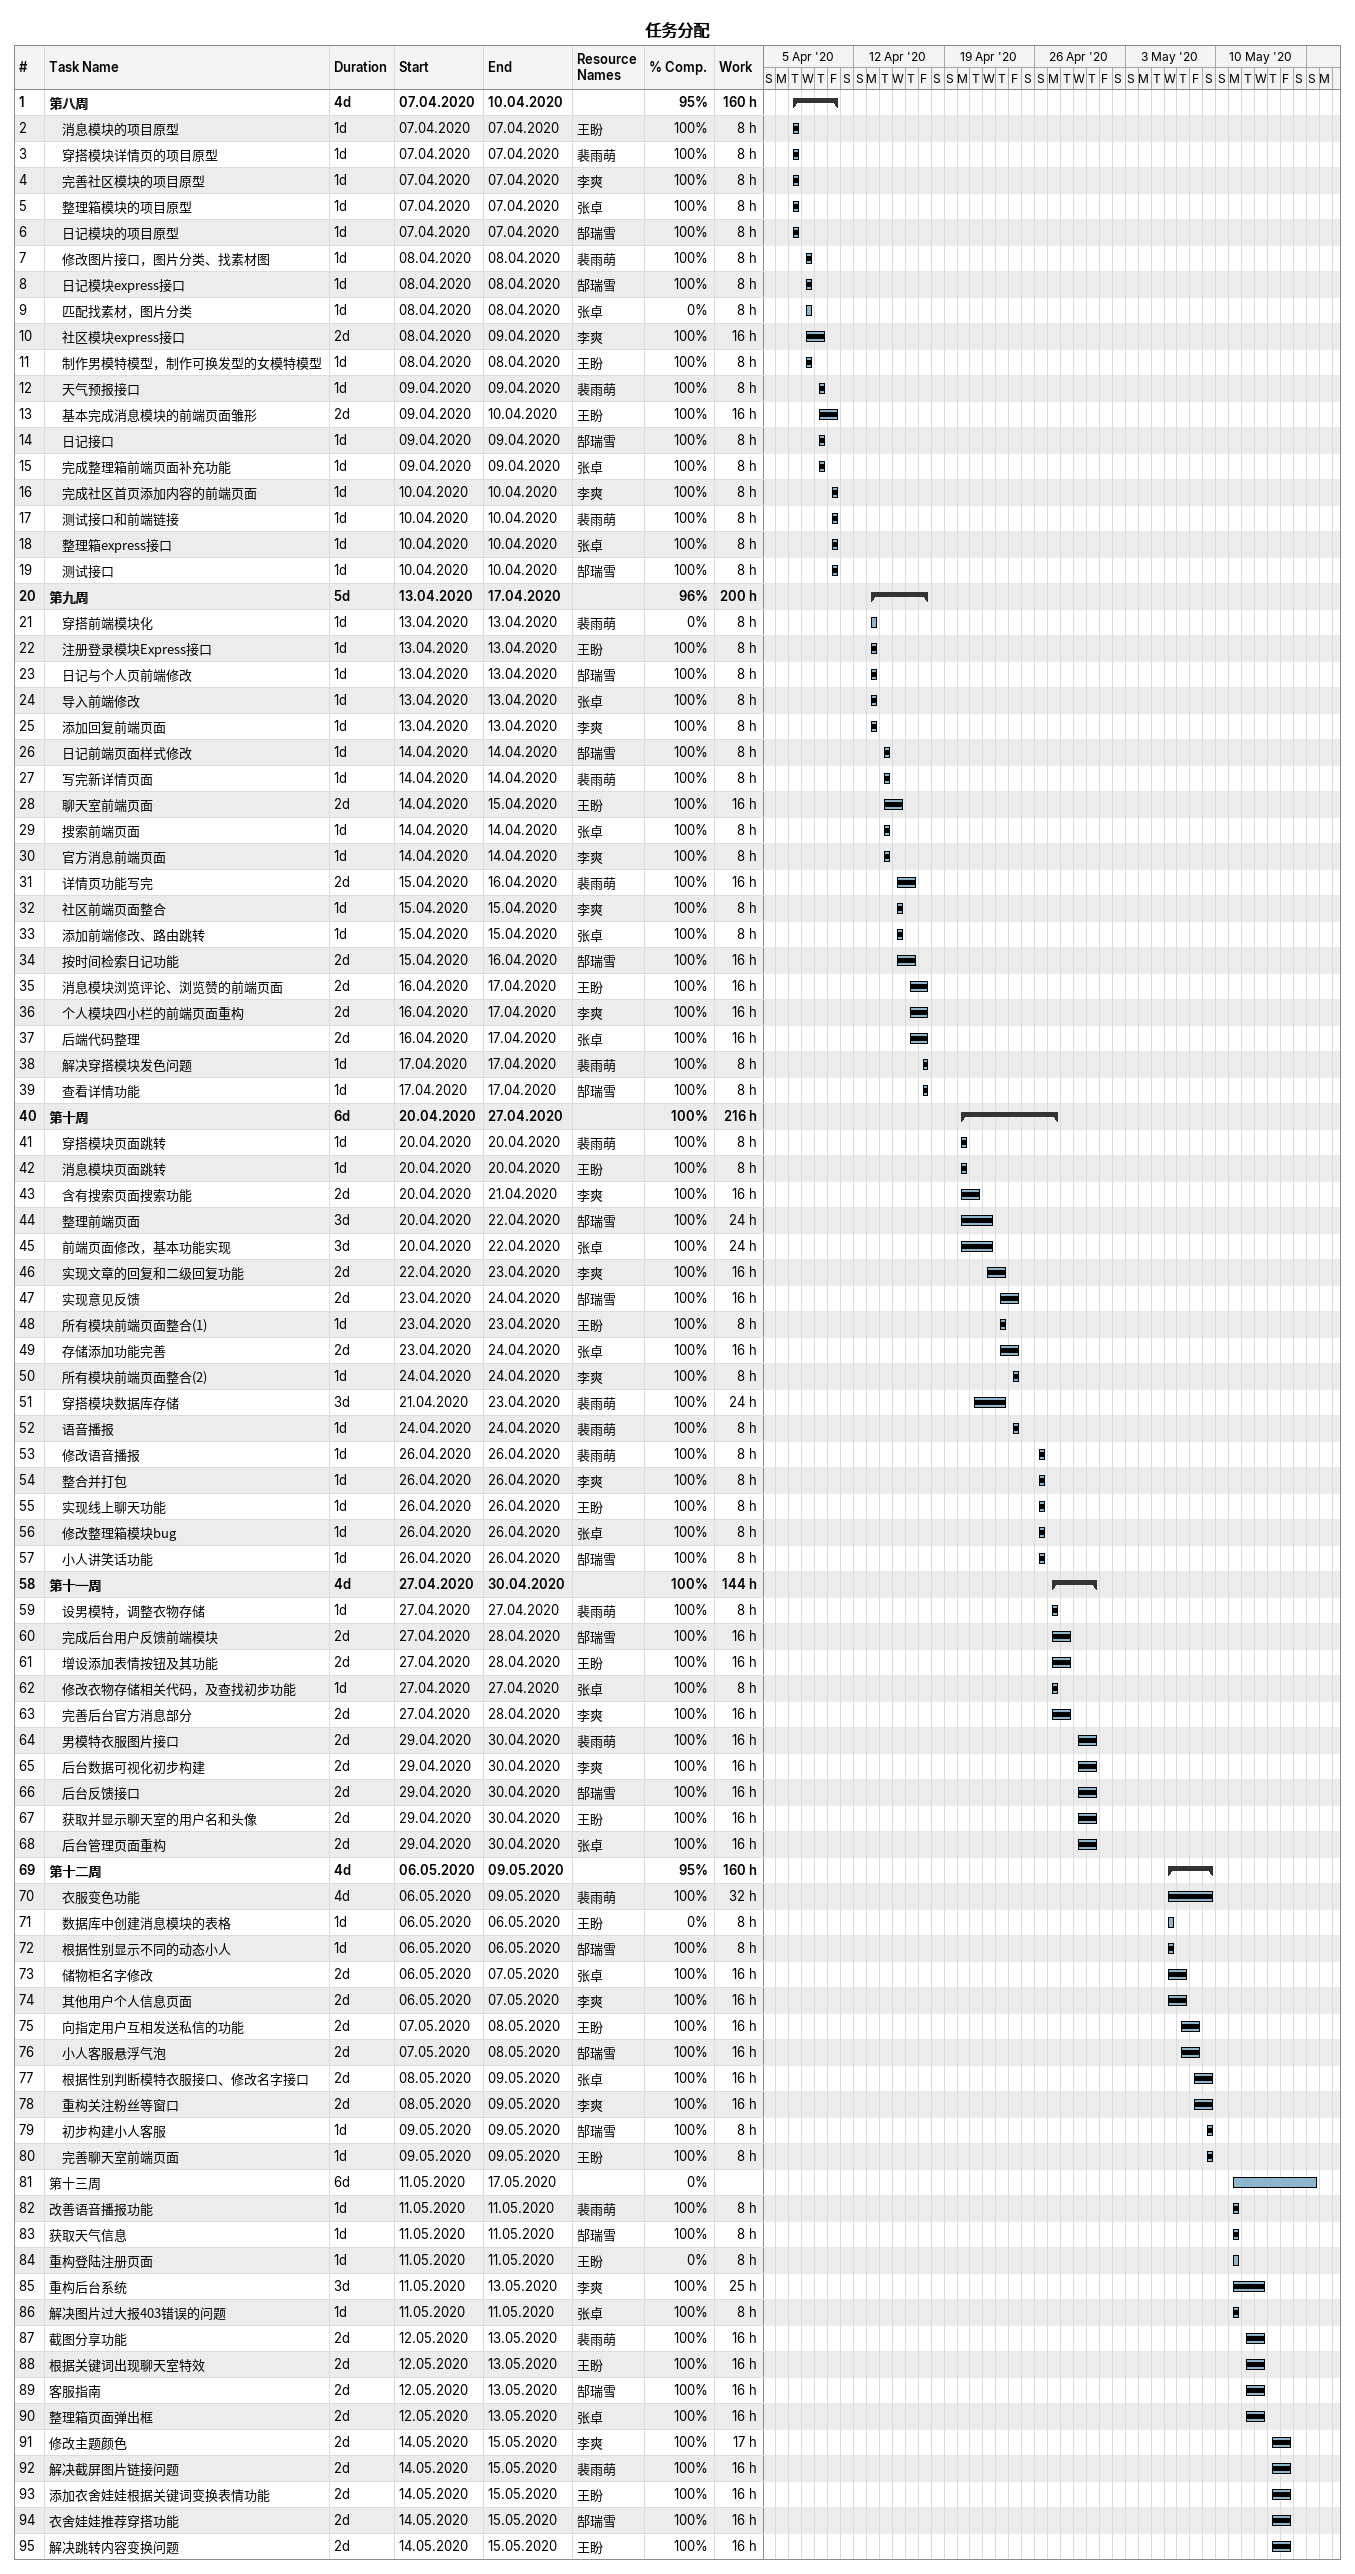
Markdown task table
任务分配

| ID | Level | Task | Duration | Start | Finish | Resources | % complete | Work (h) |
|---|---|---|---|---|---|---|---|---|
| 1 | 1 | **第八周** | 4d | 2020-04-07 | 2020-04-10 |  | 95 | 160 |
| 2 | 2 | 消息模块的项目原型 | 1d | 2020-04-07 | 2020-04-07 | 王盼 | 100 | 8 |
| 3 | 2 | 穿搭模块详情页的项目原型 | 1d | 2020-04-07 | 2020-04-07 | 裴雨萌 | 100 | 8 |
| 4 | 2 | 完善社区模块的项目原型 | 1d | 2020-04-07 | 2020-04-07 | 李爽 | 100 | 8 |
| 5 | 2 | 整理箱模块的项目原型 | 1d | 2020-04-07 | 2020-04-07 | 张卓 | 100 | 8 |
| 6 | 2 | 日记模块的项目原型 | 1d | 2020-04-07 | 2020-04-07 | 郜瑞雪 | 100 | 8 |
| 7 | 2 | 修改图片接口，图片分类、找素材图 | 1d | 2020-04-08 | 2020-04-08 | 裴雨萌 | 100 | 8 |
| 8 | 2 | 日记模块express接口 | 1d | 2020-04-08 | 2020-04-08 | 郜瑞雪 | 100 | 8 |
| 9 | 2 | 匹配找素材，图片分类 | 1d | 2020-04-08 | 2020-04-08 | 张卓 | 0 | 8 |
| 10 | 2 | 社区模块express接口 | 2d | 2020-04-08 | 2020-04-09 | 李爽 | 100 | 16 |
| 11 | 2 | 制作男模特模型，制作可换发型的女模特模型 | 1d | 2020-04-08 | 2020-04-08 | 王盼 | 100 | 8 |
| 12 | 2 | 天气预报接口 | 1d | 2020-04-09 | 2020-04-09 | 裴雨萌 | 100 | 8 |
| 13 | 2 | 基本完成消息模块的前端页面雏形 | 2d | 2020-04-09 | 2020-04-10 | 王盼 | 100 | 16 |
| 14 | 2 | 日记接口 | 1d | 2020-04-09 | 2020-04-09 | 郜瑞雪 | 100 | 8 |
| 15 | 2 | 完成整理箱前端页面补充功能 | 1d | 2020-04-09 | 2020-04-09 | 张卓 | 100 | 8 |
| 16 | 2 | 完成社区首页添加内容的前端页面 | 1d | 2020-04-10 | 2020-04-10 | 李爽 | 100 | 8 |
| 17 | 2 | 测试接口和前端链接 | 1d | 2020-04-10 | 2020-04-10 | 裴雨萌 | 100 | 8 |
| 18 | 2 | 整理箱express接口 | 1d | 2020-04-10 | 2020-04-10 | 张卓 | 100 | 8 |
| 19 | 2 | 测试接口 | 1d | 2020-04-10 | 2020-04-10 | 郜瑞雪 | 100 | 8 |
| 20 | 1 | **第九周** | 5d | 2020-04-13 | 2020-04-17 |  | 96 | 200 |
| 21 | 2 | 穿搭前端模块化 | 1d | 2020-04-13 | 2020-04-13 | 裴雨萌 | 0 | 8 |
| 22 | 2 | 注册登录模块Express接口 | 1d | 2020-04-13 | 2020-04-13 | 王盼 | 100 | 8 |
| 23 | 2 | 日记与个人页前端修改 | 1d | 2020-04-13 | 2020-04-13 | 郜瑞雪 | 100 | 8 |
| 24 | 2 | 导入前端修改 | 1d | 2020-04-13 | 2020-04-13 | 张卓 | 100 | 8 |
| 25 | 2 | 添加回复前端页面 | 1d | 2020-04-13 | 2020-04-13 | 李爽 | 100 | 8 |
| 26 | 2 | 日记前端页面样式修改 | 1d | 2020-04-14 | 2020-04-14 | 郜瑞雪 | 100 | 8 |
| 27 | 2 | 写完新详情页面 | 1d | 2020-04-14 | 2020-04-14 | 裴雨萌 | 100 | 8 |
| 28 | 2 | 聊天室前端页面 | 2d | 2020-04-14 | 2020-04-15 | 王盼 | 100 | 16 |
| 29 | 2 | 搜索前端页面 | 1d | 2020-04-14 | 2020-04-14 | 张卓 | 100 | 8 |
| 30 | 2 | 官方消息前端页面 | 1d | 2020-04-14 | 2020-04-14 | 李爽 | 100 | 8 |
| 31 | 2 | 详情页功能写完 | 2d | 2020-04-15 | 2020-04-16 | 裴雨萌 | 100 | 16 |
| 32 | 2 | 社区前端页面整合 | 1d | 2020-04-15 | 2020-04-15 | 李爽 | 100 | 8 |
| 33 | 2 | 添加前端修改、路由跳转 | 1d | 2020-04-15 | 2020-04-15 | 张卓 | 100 | 8 |
| 34 | 2 | 按时间检索日记功能 | 2d | 2020-04-15 | 2020-04-16 | 郜瑞雪 | 100 | 16 |
| 35 | 2 | 消息模块浏览评论、浏览赞的前端页面 | 2d | 2020-04-16 | 2020-04-17 | 王盼 | 100 | 16 |
| 36 | 2 | 个人模块四小栏的前端页面重构 | 2d | 2020-04-16 | 2020-04-17 | 李爽 | 100 | 16 |
| 37 | 2 | 后端代码整理 | 2d | 2020-04-16 | 2020-04-17 | 张卓 | 100 | 16 |
| 38 | 2 | 解决穿搭模块发色问题 | 1d | 2020-04-17 | 2020-04-17 | 裴雨萌 | 100 | 8 |
| 39 | 2 | 查看详情功能 | 1d | 2020-04-17 | 2020-04-17 | 郜瑞雪 | 100 | 8 |
| 40 | 1 | **第十周** | 6d | 2020-04-20 | 2020-04-27 |  | 100 | 216 |
| 41 | 2 | 穿搭模块页面跳转 | 1d | 2020-04-20 | 2020-04-20 | 裴雨萌 | 100 | 8 |
| 42 | 2 | 消息模块页面跳转 | 1d | 2020-04-20 | 2020-04-20 | 王盼 | 100 | 8 |
| 43 | 2 | 含有搜索页面搜索功能 | 2d | 2020-04-20 | 2020-04-21 | 李爽 | 100 | 16 |
| 44 | 2 | 整理前端页面 | 3d | 2020-04-20 | 2020-04-22 | 郜瑞雪 | 100 | 24 |
| 45 | 2 | 前端页面修改，基本功能实现 | 3d | 2020-04-20 | 2020-04-22 | 张卓 | 100 | 24 |
| 46 | 2 | 实现文章的回复和二级回复功能 | 2d | 2020-04-22 | 2020-04-23 | 李爽 | 100 | 16 |
| 47 | 2 | 实现意见反馈 | 2d | 2020-04-23 | 2020-04-24 | 郜瑞雪 | 100 | 16 |
| 48 | 2 | 所有模块前端页面整合(1) | 1d | 2020-04-23 | 2020-04-23 | 王盼 | 100 | 8 |
| 49 | 2 | 存储添加功能完善 | 2d | 2020-04-23 | 2020-04-24 | 张卓 | 100 | 16 |
| 50 | 2 | 所有模块前端页面整合(2) | 1d | 2020-04-24 | 2020-04-24 | 李爽 | 100 | 8 |
| 51 | 2 | 穿搭模块数据库存储 | 3d | 2020-04-21 | 2020-04-23 | 裴雨萌 | 100 | 24 |
| 52 | 2 | 语音播报 | 1d | 2020-04-24 | 2020-04-24 | 裴雨萌 | 100 | 8 |
| 53 | 2 | 修改语音播报 | 1d | 2020-04-26 | 2020-04-26 | 裴雨萌 | 100 | 8 |
| 54 | 2 | 整合并打包 | 1d | 2020-04-26 | 2020-04-26 | 李爽 | 100 | 8 |
| 55 | 2 | 实现线上聊天功能 | 1d | 2020-04-26 | 2020-04-26 | 王盼 | 100 | 8 |
| 56 | 2 | 修改整理箱模块bug | 1d | 2020-04-26 | 2020-04-26 | 张卓 | 100 | 8 |
| 57 | 2 | 小人讲笑话功能 | 1d | 2020-04-26 | 2020-04-26 | 郜瑞雪 | 100 | 8 |
| 58 | 1 | **第十一周** | 4d | 2020-04-27 | 2020-04-30 |  | 100 | 144 |
| 59 | 2 | 设男模特，调整衣物存储 | 1d | 2020-04-27 | 2020-04-27 | 裴雨萌 | 100 | 8 |
| 60 | 2 | 完成后台用户反馈前端模块 | 2d | 2020-04-27 | 2020-04-28 | 郜瑞雪 | 100 | 16 |
| 61 | 2 | 增设添加表情按钮及其功能 | 2d | 2020-04-27 | 2020-04-28 | 王盼 | 100 | 16 |
| 62 | 2 | 修改衣物存储相关代码，及查找初步功能 | 1d | 2020-04-27 | 2020-04-27 | 张卓 | 100 | 8 |
| 63 | 2 | 完善后台官方消息部分 | 2d | 2020-04-27 | 2020-04-28 | 李爽 | 100 | 16 |
| 64 | 2 | 男模特衣服图片接口 | 2d | 2020-04-29 | 2020-04-30 | 裴雨萌 | 100 | 16 |
| 65 | 2 | 后台数据可视化初步构建 | 2d | 2020-04-29 | 2020-04-30 | 李爽 | 100 | 16 |
| 66 | 2 | 后台反馈接口 | 2d | 2020-04-29 | 2020-04-30 | 郜瑞雪 | 100 | 16 |
| 67 | 2 | 获取并显示聊天室的用户名和头像 | 2d | 2020-04-29 | 2020-04-30 | 王盼 | 100 | 16 |
| 68 | 2 | 后台管理页面重构 | 2d | 2020-04-29 | 2020-04-30 | 张卓 | 100 | 16 |
| 69 | 1 | **第十二周** | 4d | 2020-05-06 | 2020-05-09 |  | 95 | 160 |
| 70 | 2 | 衣服变色功能 | 4d | 2020-05-06 | 2020-05-09 | 裴雨萌 | 100 | 32 |
| 71 | 2 | 数据库中创建消息模块的表格 | 1d | 2020-05-06 | 2020-05-06 | 王盼 | 0 | 8 |
| 72 | 2 | 根据性别显示不同的动态小人 | 1d | 2020-05-06 | 2020-05-06 | 郜瑞雪 | 100 | 8 |
| 73 | 2 | 储物柜名字修改 | 2d | 2020-05-06 | 2020-05-07 | 张卓 | 100 | 16 |
| 74 | 2 | 其他用户个人信息页面 | 2d | 2020-05-06 | 2020-05-07 | 李爽 | 100 | 16 |
| 75 | 2 | 向指定用户互相发送私信的功能 | 2d | 2020-05-07 | 2020-05-08 | 王盼 | 100 | 16 |
| 76 | 2 | 小人客服悬浮气泡 | 2d | 2020-05-07 | 2020-05-08 | 郜瑞雪 | 100 | 16 |
| 77 | 2 | 根据性别判断模特衣服接口、修改名字接口 | 2d | 2020-05-08 | 2020-05-09 | 张卓 | 100 | 16 |
| 78 | 2 | 重构关注粉丝等窗口 | 2d | 2020-05-08 | 2020-05-09 | 李爽 | 100 | 16 |
| 79 | 2 | 初步构建小人客服 | 1d | 2020-05-09 | 2020-05-09 | 郜瑞雪 | 100 | 8 |
| 80 | 2 | 完善聊天室前端页面 | 1d | 2020-05-09 | 2020-05-09 | 王盼 | 100 | 8 |
| 81 | 1 | 第十三周 | 6d | 2020-05-11 | 2020-05-17 |  | 0 |  |
| 82 | 1 | 改善语音播报功能 | 1d | 2020-05-11 | 2020-05-11 | 裴雨萌 | 100 | 8 |
| 83 | 1 | 获取天气信息 | 1d | 2020-05-11 | 2020-05-11 | 郜瑞雪 | 100 | 8 |
| 84 | 1 | 重构登陆注册页面 | 1d | 2020-05-11 | 2020-05-11 | 王盼 | 0 | 8 |
| 85 | 1 | 重构后台系统 | 3d | 2020-05-11 | 2020-05-13 | 李爽 | 100 | 25 |
| 86 | 1 | 解决图片过大报403错误的问题 | 1d | 2020-05-11 | 2020-05-11 | 张卓 | 100 | 8 |
| 87 | 1 | 截图分享功能 | 2d | 2020-05-12 | 2020-05-13 | 裴雨萌 | 100 | 16 |
| 88 | 1 | 根据关键词出现聊天室特效 | 2d | 2020-05-12 | 2020-05-13 | 王盼 | 100 | 16 |
| 89 | 1 | 客服指南 | 2d | 2020-05-12 | 2020-05-13 | 郜瑞雪 | 100 | 16 |
| 90 | 1 | 整理箱页面弹出框 | 2d | 2020-05-12 | 2020-05-13 | 张卓 | 100 | 16 |
| 91 | 1 | 修改主题颜色 | 2d | 2020-05-14 | 2020-05-15 | 李爽 | 100 | 17 |
| 92 | 1 | 解决截屏图片链接问题 | 2d | 2020-05-14 | 2020-05-15 | 裴雨萌 | 100 | 16 |
| 93 | 1 | 添加衣舍娃娃根据关键词变换表情功能 | 2d | 2020-05-14 | 2020-05-15 | 王盼 | 100 | 16 |
| 94 | 1 | 衣舍娃娃推荐穿搭功能 | 2d | 2020-05-14 | 2020-05-15 | 郜瑞雪 | 100 | 16 |
| 95 | 1 | 解决跳转内容变换问题 | 2d | 2020-05-14 | 2020-05-15 | 王盼 | 100 | 16 |
